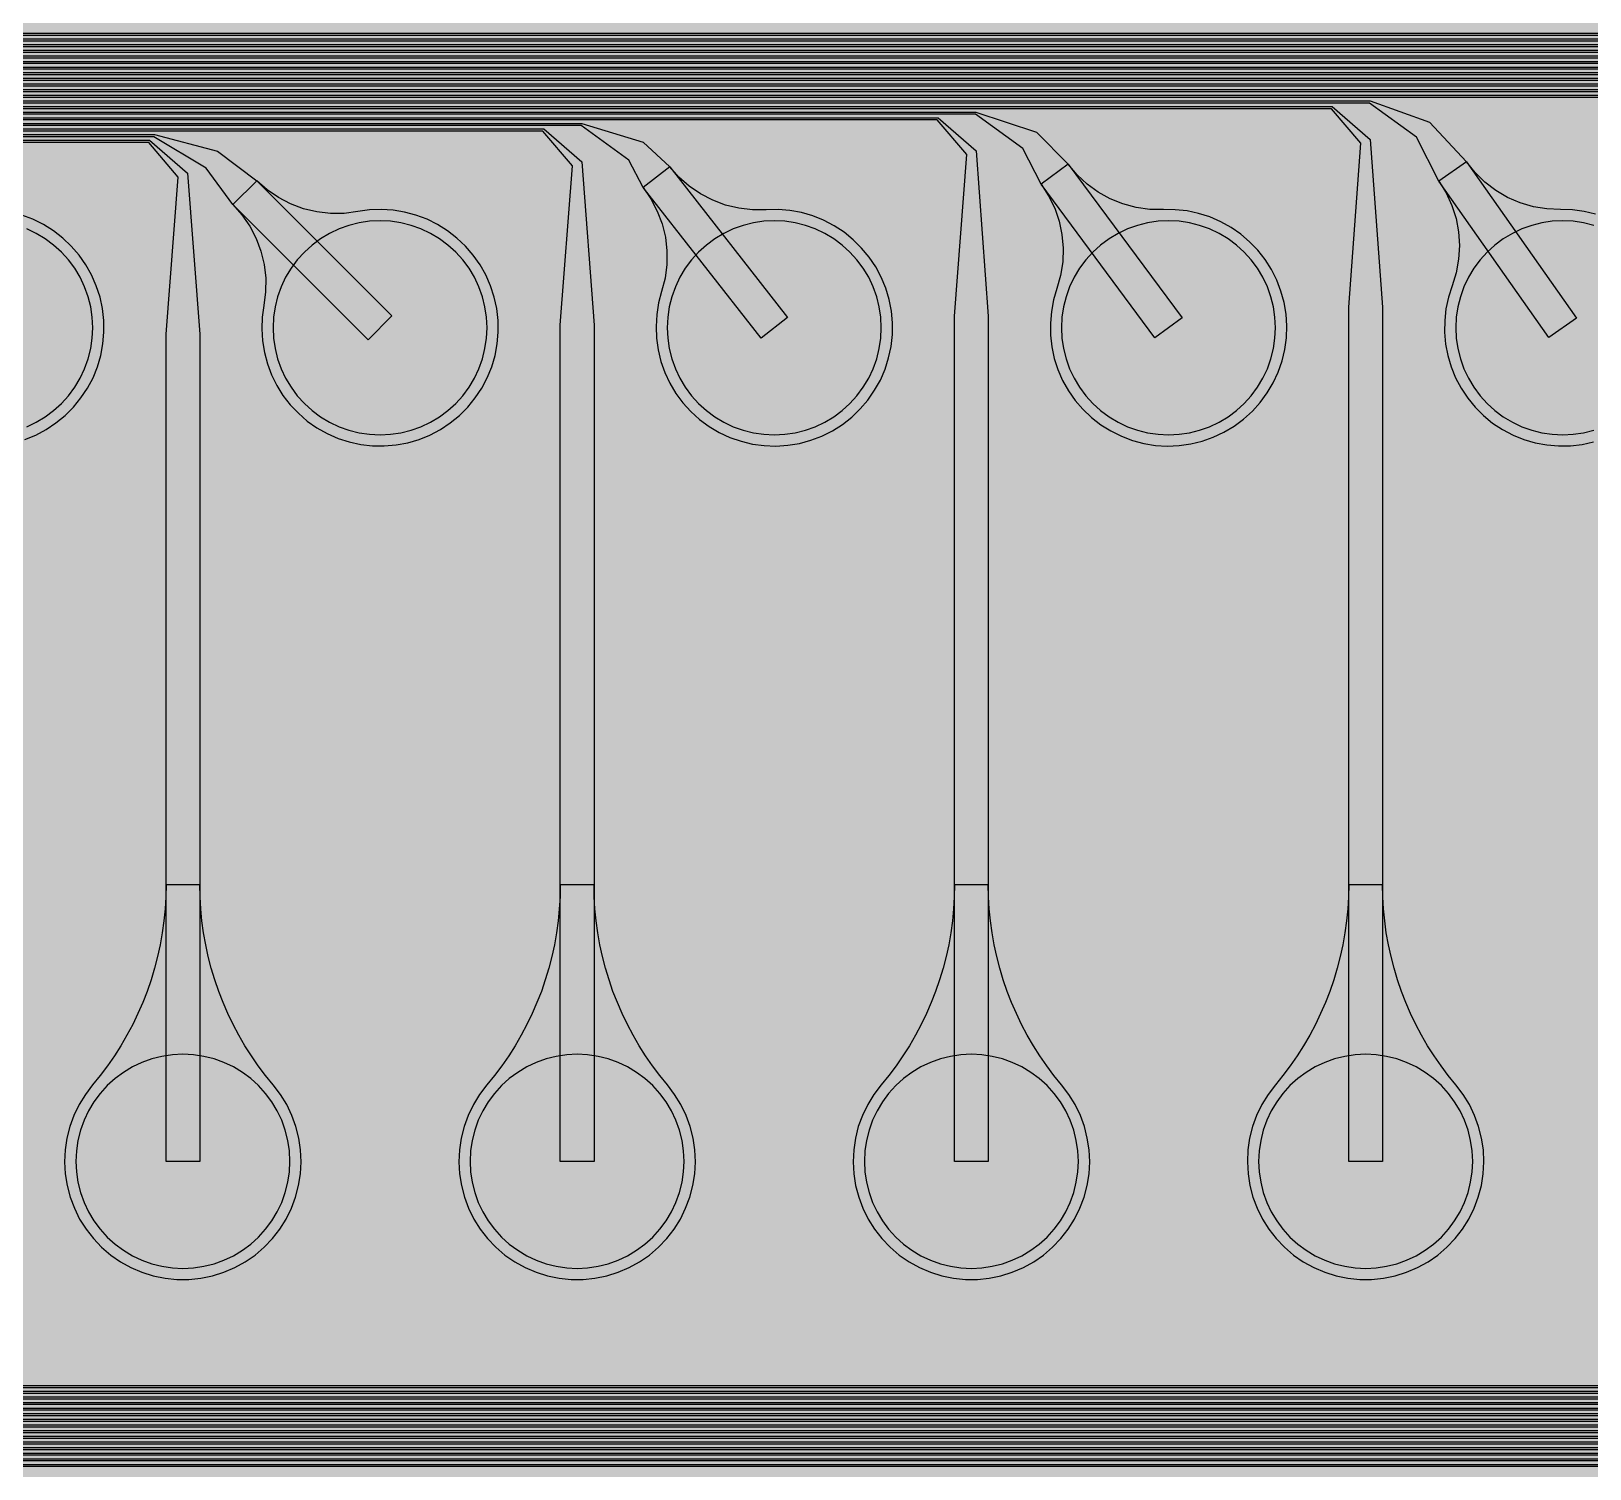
# Model space of a CAD drawing. Header units: metres. Extents: x -7220 to 10980, y -29667 to 1833.
# Drawn here: x -3267 to -1883, y -19165 to -17889 of the extents above; entities that cross this region are included whole.
import ezdxf

# ---------------------------------------------------------------- set-up
doc = ezdxf.new("R2010")
doc.units = ezdxf.units.M
for name, color, linetype in [('Metal1', 4, 'CONTINUOUS'), ('Polyimide', 7, 'CONTINUOUS'), ('Polyimide_Negative', 5, 'CONTINUOUS')]:
    doc.layers.add(name, color=color, linetype=linetype)

msp = doc.modelspace()

# ---------------------------------------------------------------- hatches: boundary and pattern name
at = {"layer": 'Polyimide'}
msp.add_hatch(color=7, dxfattribs=at).paths.add_polyline_path([(4099.4, -13861.6), (4142.6, -14152.8), (4214.2, -14438.4), (4313.4, -14715.5), (4439.2, -14981.7), (4590.6, -15234.2), (4766, -15470.7), (4963.7, -15688.8), (5181.8, -15886.5), (5418.3, -16061.9), (5670.8, -16213.3), (5936.9, -16339.1), (6214.1, -16438.3), (6499.7, -16509.9), (6790.9, -16553.1), (7085, -16567.5), (9980.4, -16567.5), (10058.8, -16571.4), (10136.4, -16582.9), (10212.6, -16601.9), (10286.5, -16628.4), (10357.5, -16662), (10424.8, -16702.3), (10487.9, -16749.1), (10546.1, -16801.8), (10598.8, -16860), (10645.6, -16923), (10685.9, -16990.4), (10719.5, -17061.4), (10745.9, -17135.3), (10765, -17211.4), (10776.5, -17289.1), (10780.4, -17367.5), (10780.4, -21957.3), (10741.6, -22012.9), (10706, -22070.6), (10673.6, -22130.1), (10644.5, -22191.4), (10618.9, -22254.2), (10596.8, -22318.2), (10578.3, -22383.5), (10563.4, -22449.6), (10552.2, -22516.5), (10544.7, -22583.8), (10541, -22651.5), (10541, -22719.3), (10544.7, -22787), (10552.2, -22854.4), (10563.4, -22921.2), (10578.3, -22987.4), (10596.8, -23052.6), (10618.9, -23116.7), (10644.5, -23179.5), (10673.6, -23240.7), (10706, -23300.3), (10741.6, -23357.9), (10780.4, -23413.5), (10780.4, -28667.5), (10776.5, -28745.9), (10765, -28823.6), (10745.9, -28899.7), (10719.5, -28973.6), (10685.9, -29044.6), (10645.6, -29112), (10598.8, -29175), (10546.1, -29233.2), (10487.9, -29285.9), (10424.8, -29332.7), (10357.5, -29373), (10286.5, -29406.6), (10212.6, -29433.1), (10136.4, -29452.1), (10058.8, -29463.6), (9980.4, -29467.5), (-6219.6, -29467.5), (-6298, -29463.6), (-6375.7, -29452.1), (-6451.9, -29433.1), (-6525.8, -29406.6), (-6596.7, -29373), (-6664.1, -29332.7), (-6727.1, -29285.9), (-6785.3, -29233.2), (-6838, -29175), (-6884.8, -29112), (-6925.2, -29044.6), (-6958.7, -28973.6), (-6985.2, -28899.7), (-7004.3, -28823.6), (-7015.8, -28745.9), (-7019.6, -28667.5), (-7019.6, -23426.3), (-6979.4, -23370.1), (-6942.3, -23311.6), (-6908.7, -23251.2), (-6878.5, -23189), (-6851.8, -23125.1), (-6828.8, -23059.9), (-6809.5, -22993.4), (-6794, -22926), (-6782.4, -22857.8), (-6774.6, -22789.1), (-6770.7, -22720), (-6770.7, -22650.8), (-6774.6, -22581.8), (-6782.4, -22513), (-6794, -22444.8), (-6809.5, -22377.4), (-6828.8, -22311), (-6851.8, -22245.7), (-6878.5, -22181.9), (-6908.7, -22119.7), (-6942.3, -22059.2), (-6979.4, -22000.8), (-7019.6, -21944.5), (-7019.6, -17367.5), (-7015.8, -17289.1), (-7004.3, -17211.4), (-6985.2, -17135.3), (-6958.7, -17061.4), (-6925.2, -16990.4), (-6884.8, -16923), (-6838, -16860), (-6785.3, -16801.8), (-6727.1, -16749.1), (-6664.1, -16702.3), (-6596.7, -16662), (-6525.8, -16628.4), (-6451.9, -16601.9), (-6375.7, -16582.9), (-6298, -16571.4), (-6219.6, -16567.5), (-3314, -16567.5), (-3019.9, -16553.1), (-2728.7, -16509.9), (-2443.1, -16438.3), (-2165.9, -16339.1), (-1899.8, -16213.3), (-1647.3, -16061.9), (-1410.8, -15886.5), (-1192.7, -15688.8), (-995, -15470.7), (-819.6, -15234.2), (-668.2, -14981.7), (-542.4, -14715.5), (-443.2, -14438.4), (-371.6, -14152.8), (-328.4, -13861.6), (-314, -13567.5), (-314, -13373.5), (-317.5, -13328.1), (-327.7, -13283.8), (-344.6, -13241.5), (-367.6, -13202.3), (-396.4, -13167), (-430.1, -13136.5), (-468, -13111.4), (-509.3, -13092.3), (-509.3, -13092.3), (-578.2, -13061.3), (-642.2, -13021.2), (-700.3, -12973), (-751.3, -12917.3), (-794.4, -12855.3), (-828.7, -12788.1), (-853.7, -12716.8), (-868.9, -12642.8), (-874, -12567.5), (-868.9, -12492.2), (-853.7, -12418.2), (-828.7, -12346.9), (-794.4, -12279.7), (-751.3, -12217.7), (-700.3, -12162), (-642.2, -12113.8), (-578.2, -12073.7), (-509.3, -12042.7), (-509.3, -12042.7), (-468, -12023.6), (-430.1, -11998.5), (-396.4, -11968), (-367.6, -11932.7), (-344.6, -11893.5), (-327.7, -11851.2), (-317.5, -11806.9), (-314, -11761.5), (-314, -11074.3), (-317.5, -11028.9), (-327.7, -10984.6), (-344.6, -10942.4), (-367.6, -10903.1), (-396.4, -10867.8), (-430.1, -10837.3), (-468, -10812.2), (-509.3, -10793.2), (-509.3, -10793.2), (-578.2, -10762.1), (-642.2, -10722.1), (-700.3, -10673.8), (-751.3, -10618.1), (-794.4, -10556.1), (-828.7, -10488.9), (-853.7, -10417.6), (-868.9, -10343.7), (-874, -10268.3), (-868.9, -10193), (-853.7, -10119), (-828.7, -10047.8), (-794.4, -9980.5), (-751.3, -9918.5), (-700.3, -9862.9), (-642.2, -9814.6), (-578.2, -9774.6), (-509.3, -9743.5), (-509.3, -9743.5), (-468, -9724.5), (-430.1, -9699.4), (-396.4, -9668.8), (-367.6, -9633.5), (-344.6, -9594.3), (-327.7, -9552), (-317.5, -9507.7), (-314, -9462.4), (-314, -8775.1), (-317.5, -8729.8), (-327.7, -8685.5), (-344.6, -8643.2), (-367.6, -8604), (-396.4, -8568.7), (-430.1, -8538.1), (-468, -8513), (-509.3, -8494), (-509.3, -8494), (-578.2, -8462.9), (-642.2, -8422.9), (-700.3, -8374.6), (-751.3, -8319), (-794.4, -8257), (-828.7, -8189.7), (-853.7, -8118.5), (-868.9, -8044.5), (-874, -7969.2), (-868.9, -7893.8), (-853.7, -7819.9), (-828.7, -7748.6), (-794.4, -7681.4), (-751.3, -7619.4), (-700.3, -7563.7), (-642.2, -7515.4), (-578.2, -7475.4), (-509.3, -7444.3), (-509.3, -7444.3), (-468, -7425.3), (-430.1, -7400.2), (-396.4, -7369.7), (-367.6, -7334.4), (-344.6, -7295.1), (-327.7, -7252.9), (-317.5, -7208.6), (-314, -7163.2), (-314, -6476), (-317.5, -6430.6), (-327.7, -6386.3), (-344.6, -6344), (-367.6, -6304.8), (-396.4, -6269.5), (-430.1, -6239), (-468, -6213.9), (-509.3, -6194.8), (-509.3, -6194.8), (-578.2, -6163.8), (-642.2, -6123.7), (-700.3, -6075.5), (-751.3, -6019.8), (-794.4, -5957.8), (-828.7, -5890.6), (-853.7, -5819.3), (-868.9, -5745.3), (-874, -5670), (-868.9, -5594.7), (-853.7, -5520.7), (-828.7, -5449.4), (-794.4, -5382.2), (-751.3, -5320.2), (-700.3, -5264.5), (-642.2, -5216.3), (-578.2, -5176.2), (-509.3, -5145.2), (-509.3, -5145.2), (-468, -5126.1), (-430.1, -5101), (-396.4, -5070.5), (-367.6, -5035.2), (-344.6, -4996), (-327.7, -4953.7), (-317.5, -4909.4), (-314, -4864), (-314, 380), (-314, 1532.5), (-269, 1532.5), (-268.8, 1525.6), (-268.1, 1518.8), (-267, 1512), (-265.4, 1505.3), (-263.4, 1498.7), (-261, 1492.3), (-258.2, 1486.1), (-254.9, 1480), (-251.3, 1474.2), (-247.3, 1468.6), (-242.9, 1463.3), (-238.2, 1458.3), (-233.2, 1453.6), (-227.9, 1449.2), (-222.3, 1445.2), (-216.5, 1441.6), (-210.4, 1438.3), (-204.2, 1435.5), (-197.8, 1433.1), (-191.2, 1431.1), (-184.5, 1429.5), (-177.7, 1428.4), (-170.9, 1427.7), (-164, 1427.5), (-157.1, 1427.7), (-150.3, 1428.4), (-143.5, 1429.5), (-136.8, 1431.1), (-130.2, 1433.1), (-123.8, 1435.5), (-117.6, 1438.3), (-111.5, 1441.6), (-105.7, 1445.2), (-100.1, 1449.2), (-94.8, 1453.6), (-89.8, 1458.3), (-85.1, 1463.3), (-80.7, 1468.6), (-76.7, 1474.2), (-73.1, 1480), (-69.8, 1486.1), (-67, 1492.3), (-64.6, 1498.7), (-62.6, 1505.3), (-61, 1512), (-59.9, 1518.8), (-59.2, 1525.6), (-59, 1532.5), (1786, 1532.5), (3835, 1532.5), (3835.2, 1539), (3835.9, 1545.6), (3836.9, 1552), (3838.4, 1558.4), (3840.3, 1564.6), (3842.6, 1570.8), (3845.3, 1576.7), (3848.4, 1582.5), (3851.9, 1588.1), (3855.7, 1593.4), (3859.8, 1598.4), (3864.3, 1603.2), (3869.1, 1607.7), (3874.1, 1611.8), (3879.4, 1615.6), (3885, 1619.1), (3890.8, 1622.2), (3896.7, 1624.9), (3902.9, 1627.2), (3909.1, 1629.1), (3915.5, 1630.6), (3921.9, 1631.6), (3928.5, 1632.3), (3935, 1632.5), (3941.5, 1632.3), (3948.1, 1631.6), (3954.5, 1630.6), (3960.9, 1629.1), (3967.1, 1627.2), (3973.3, 1624.9), (3979.2, 1622.2), (3985, 1619.1), (3990.6, 1615.6), (3995.9, 1611.8), (4000.9, 1607.7), (4005.7, 1603.2), (4010.2, 1598.4), (4014.3, 1593.4), (4018.1, 1588.1), (4021.6, 1582.5), (4024.7, 1576.7), (4027.4, 1570.8), (4029.7, 1564.6), (4031.6, 1558.4), (4033.1, 1552), (4034.1, 1545.6), (4034.8, 1539), (4035, 1532.5), (4085, 1532.5), (4085, 380), (4085, 330), (4085, -4864), (4088.5, -4909.4), (4098.7, -4953.7), (4115.6, -4996), (4138.6, -5035.2), (4167.4, -5070.5), (4201.1, -5101), (4239, -5126.1), (4280.3, -5145.2), (4280.3, -5145.2), (4349.2, -5176.2), (4413.2, -5216.3), (4471.3, -5264.5), (4522.3, -5320.2), (4565.4, -5382.2), (4599.7, -5449.4), (4624.7, -5520.7), (4639.9, -5594.7), (4645, -5670), (4639.9, -5745.3), (4624.7, -5819.3), (4599.7, -5890.6), (4565.4, -5957.8), (4522.3, -6019.8), (4471.3, -6075.5), (4413.2, -6123.7), (4349.2, -6163.8), (4280.3, -6194.8), (4239, -6213.9), (4201.1, -6239), (4167.4, -6269.5), (4138.6, -6304.8), (4115.6, -6344), (4098.7, -6386.3), (4088.5, -6430.6), (4085, -6476), (4085, -13567.5), (4099.4, -13861.6)])

# ---------------------------------------------------------------- linework, layer by layer
at = {"layer": 'Metal1'}
for points in [[(-5888.1, -19217.9), (-5888.1, -17921.6), (-5857.5, -17891), (163.3, -17891), (199.6, -17919.2), (207.9, -17982.8), (207.9, -18152.5), (177.9, -18152.5), (177.9, -17982.8), (186.1, -17924.8), (162.5, -17893), (-5856.7, -17893), (-5886.1, -17922.4), (-5886.1, -19217.1)], [(-5883.1, -19212.9), (-5883.1, -17926.6), (-5852.5, -17896), (-11.7, -17896), (21.8, -17925.4), (32.9, -18086.2), (32.9, -18892.5), (2.9, -18892.5), (2.9, -18086.2), (13.9, -17928.6), (-12.5, -17898), (-5851.7, -17898), (-5881.1, -17927.4), (-5881.1, -19212.1)], [(-5878.1, -19207.9), (-5878.1, -17931.6), (-5847.5, -17901), (-328.1, -17901), (-279, -17923.6), (-227.4, -17997.3), (-144.1, -18145.1), (-170.2, -18159.9), (-253.5, -18012), (-288.2, -17932.6), (-328.6, -17903), (-5846.7, -17903), (-5876.1, -17932.4), (-5876.1, -19207.1)], [(-5873.1, -19202.9), (-5873.1, -17936.6), (-5842.5, -17906), (-361.7, -17906), (-328.1, -17935.4), (-317.1, -18094.2), (-317.1, -18892.5), (-347.1, -18892.5), (-347.1, -18094.2), (-336.1, -17938.6), (-362.5, -17908), (-5841.7, -17908), (-5871.1, -17937.4), (-5871.1, -19202.1)], [(-5868.1, -19197.9), (-5868.1, -17941.6), (-5837.5, -17911), (-678.1, -17911), (-628.4, -17933), (-580.1, -17998.6), (-494.2, -18144.9), (-520.1, -18160.1), (-606, -18013.8), (-637.9, -17942.7), (-678.6, -17913), (-5836.7, -17913), (-5866.1, -17942.4), (-5866.1, -19197.1)], [(-5863.1, -19192.9), (-5863.1, -17946.6), (-5832.5, -17916), (-711.7, -17916), (-678.1, -17945.3), (-667.1, -18102.2), (-667.1, -18892.5), (-697.1, -18892.5), (-697.1, -18102.2), (-686.1, -17948.7), (-712.5, -17918), (-5831.7, -17918), (-5861.1, -17947.4), (-5861.1, -19192.1)], [(-5858.1, -19187.9), (-5858.1, -17951.6), (-5827.5, -17921), (-1028.1, -17921), (-977.7, -17942.4), (-933, -18000), (-844.3, -18144.7), (-869.9, -18160.3), (-958.6, -18015.6), (-987.7, -17952.8), (-1028.6, -17923), (-5826.7, -17923), (-5856.1, -17952.4), (-5856.1, -19187.1)], [(-5853.1, -19182.9), (-5853.1, -17956.6), (-5822.5, -17926), (-1061.7, -17926), (-1028.1, -17955.3), (-1017.1, -18110.2), (-1017.1, -18892.5), (-1047.1, -18892.5), (-1047.1, -18110.2), (-1036.2, -17958.7), (-1062.5, -17928), (-5821.7, -17928), (-5851.1, -17957.4), (-5851.1, -19182.1)], [(-5848.1, -19177.9), (-5848.1, -17961.6), (-5817.5, -17931), (-1378.1, -17931), (-1326.9, -17951.7), (-1286, -18001.5), (-1194.5, -18144.4), (-1219.8, -18160.6), (-1311.3, -18017.7), (-1337.4, -17962.9), (-1378.6, -17933), (-5816.7, -17933), (-5846.1, -17962.4), (-5846.1, -19177.1)], [(-5843.1, -19172.9), (-5843.1, -17966.6), (-5812.5, -17936), (-1411.7, -17936), (-1378.1, -17965.3), (-1367.1, -18118.2), (-1367.1, -18892.5), (-1397.1, -18892.5), (-1397.1, -18118.2), (-1386.2, -17968.7), (-1412.5, -17938), (-5811.7, -17938), (-5841.1, -17967.4), (-5841.1, -19172.1)], [(-5838.1, -19167.9), (-5838.1, -17971.6), (-5807.5, -17941), (-1728.1, -17941), (-1676.1, -17960.8), (-1639.2, -18003.2), (-1544.7, -18144.1), (-1569.6, -18160.9), (-1664.1, -18019.9), (-1687.1, -17973), (-1728.6, -17943), (-5806.7, -17943), (-5836.1, -17972.4), (-5836.1, -19167.1)], [(-5802.5, -19193.5), (-5833.1, -19162.9), (-5833.1, -17976.6), (-5802.5, -17946), (-1761.7, -17946), (-1728, -17975.3), (-1717.1, -18126.2), (-1717.1, -18892.5), (-1747.1, -18892.5), (-1747.1, -18126.2), (-1736.2, -17978.7), (-1762.5, -17948), (-5801.7, -17948), (-5831.1, -17977.4), (-5831.1, -19162.1), (-5801.7, -19191.5)], [(-5797.5, -19188.5), (-5828.1, -19157.9), (-5828.1, -17981.6), (-5797.5, -17951), (-2078.1, -17951), (-2025.3, -17969.9), (-1992.6, -18005.1), (-1894.9, -18143.9), (-1919.4, -18161.1), (-2017.1, -18022.4), (-2036.9, -17983.2), (-2078.6, -17953), (-5796.7, -17953), (-5826.1, -17982.4), (-5826.1, -19157.1), (-5796.7, -19186.5)], [(-5792.5, -19183.5), (-5823.1, -19152.9), (-5823.1, -17986.6), (-5792.5, -17956), (-2111.7, -17956), (-2078, -17985.3), (-2067.1, -18134.2), (-2067.1, -18892.5), (-2097.1, -18892.5), (-2097.1, -18134.2), (-2086.3, -17988.7), (-2112.5, -17958), (-5791.7, -17958), (-5821.1, -17987.4), (-5821.1, -19152.1), (-5791.7, -19181.5)], [(-5787.5, -19178.5), (-5818.1, -19147.9), (-5818.1, -17991.6), (-5787.5, -17961), (-2428.1, -17961), (-2374.4, -17978.8), (-2346.1, -18007.2), (-2245.1, -18143.6), (-2269.2, -18161.4), (-2370.2, -18025.1), (-2386.6, -17993.4), (-2428.6, -17963), (-5786.7, -17963), (-5816.1, -17992.4), (-5816.1, -19147.1), (-5786.7, -19176.5)], [(-5782.5, -19173.5), (-5813.1, -19142.9), (-5813.1, -17996.6), (-5782.5, -17966), (-2461.7, -17966), (-2428, -17995.3), (-2417.1, -18142.2), (-2417.1, -18892.5), (-2447.1, -18892.5), (-2447.1, -18142.2), (-2436.3, -17998.7), (-2462.5, -17968), (-5781.7, -17968), (-5811.1, -17997.4), (-5811.1, -19142.1), (-5781.7, -19171.5)], [(-5777.5, -19168.5), (-5808.1, -19137.9), (-5808.1, -18001.6), (-5777.5, -17971), (-2778.1, -17971), (-2723.4, -17987.6), (-2699.9, -18009.6), (-2595.3, -18143.3), (-2618.9, -18161.7), (-2723.5, -18028.1), (-2736.3, -18003.6), (-2778.6, -17973), (-5776.7, -17973), (-5806.1, -18002.4), (-5806.1, -19137.1), (-5776.7, -19166.5)], [(643.3, -19163.5), (-5772.5, -19163.5), (-5803.1, -19132.9), (-5803.1, -18006.6), (-5772.5, -17976), (-2811.7, -17976), (-2777.9, -18005.3), (-2767.1, -18150.2), (-2767.1, -18892.5), (-2797.1, -18892.5), (-2797.1, -18150.2), (-2786.3, -18008.7), (-2812.5, -17978), (-5771.7, -17978), (-5801.1, -18007.4), (-5801.1, -19132.1), (-5771.7, -19161.5), (642.5, -19161.5)], [(638.3, -19158.5), (-5767.5, -19158.5), (-5798.1, -19127.9), (-5798.1, -18011.6), (-5767.5, -17981), (-3157.4, -17981), (-3101.3, -17995.6), (-3066.5, -18021.9), (-2946.5, -18141.9), (-2967.7, -18163.1), (-3087.7, -18043.1), (-3111.5, -18010.9), (-3157.8, -17983), (-5766.7, -17983), (-5796.1, -18012.4), (-5796.1, -19127.1), (-5766.7, -19156.5), (637.5, -19156.5)], [(633.3, -19153.5), (-5762.5, -19153.5), (-5793.1, -19122.9), (-5793.1, -18016.6), (-5762.5, -17986), (-3161.7, -17986), (-3127.9, -18015.2), (-3117.1, -18158.2), (-3117.1, -18892.5), (-3147.1, -18892.5), (-3147.1, -18158.2), (-3136.4, -18018.8), (-3162.5, -17988), (-5761.7, -17988), (-5791.1, -18017.4), (-5791.1, -19122.1), (-5761.7, -19151.5), (632.5, -19151.5)], [(628.3, -19148.5), (-5757.5, -19148.5), (-5788.1, -19117.9), (-5788.1, -18021.6), (-5757.5, -17991), (-3497.4, -17991), (-3440.5, -18004.4), (-3416.5, -18021.9), (-3296.5, -18141.9), (-3317.7, -18163.1), (-3437.7, -18043.1), (-3452.3, -18022), (-3497.8, -17993), (-5756.7, -17993), (-5786.1, -18022.4), (-5786.1, -19117.1), (-5756.7, -19146.5), (627.5, -19146.5)], [(623.3, -19143.5), (-5752.5, -19143.5), (-5783.1, -19112.9), (-5783.1, -18026.6), (-5752.5, -17996), (-3511.7, -17996), (-3477.9, -18025.2), (-3467.1, -18166.2), (-3467.1, -18892.5), (-3497.1, -18892.5), (-3497.1, -18166.2), (-3486.4, -18028.8), (-3512.5, -17998), (-5751.7, -17998), (-5781.1, -18027.4), (-5781.1, -19112.1), (-5751.7, -19141.5), (622.5, -19141.5)], [(618.3, -19138.5), (-5747.5, -19138.5), (-5778.1, -19107.9), (-5778.1, -18031.6), (-5747.5, -18001), (-3837.4, -18001), (-3779.4, -18012.8), (-3766.5, -18021.9), (-3646.5, -18141.9), (-3667.7, -18163.1), (-3787.7, -18043.1), (-3793.4, -18033.7), (-3837.8, -18003), (-5746.7, -18003), (-5776.1, -18032.4), (-5776.1, -19107.1), (-5746.7, -19136.5), (617.5, -19136.5)], [(613.3, -19133.5), (-5742.5, -19133.5), (-5773.1, -19102.9), (-5773.1, -18036.6), (-5742.5, -18006), (-3861.7, -18006), (-3827.8, -18035.2), (-3817.1, -18174.2), (-3817.1, -18892.5), (-3847.1, -18892.5), (-3847.1, -18174.2), (-3836.4, -18038.8), (-3862.5, -18008), (-5741.7, -18008), (-5771.1, -18037.4), (-5771.1, -19102.1), (-5741.7, -19131.5), (612.5, -19131.5)], [(608.3, -19128.5), (-5737.5, -19128.5), (-5768.1, -19097.9), (-5768.1, -18041.6), (-5737.5, -18011), (-4177.4, -18011), (-4117.9, -18020.5), (-3996.5, -18141.9), (-4017.7, -18163.1), (-4134.9, -18045.9), (-4177.8, -18013), (-5736.7, -18013), (-5766.1, -18042.4), (-5766.1, -19097.1), (-5736.7, -19126.5), (607.5, -19126.5)], [(-1878, -18051.6), (-1888.2, -18049.2), (-1898.5, -18047.9), (-1909, -18047.5), (-1921.2, -18047), (-1933.2, -18045), (-1944.9, -18041.6), (-1956.1, -18036.7), (-1966.6, -18030.5), (-1976.3, -18023.1), (-1985, -18014.6), (-1992.6, -18005.1), (-2017.1, -18022.4), (-2017.1, -18022.4), (-2010.7, -18032.8), (-2005.6, -18043.8), (-2001.9, -18055.4), (-1999.7, -18067.4), (-1998.9, -18079.6), (-1999.6, -18091.7), (-2001.7, -18103.7), (-2005.3, -18115.4), (-2008.5, -18125.3), (-2010.8, -18135.6), (-2011.9, -18146), (-2012.1, -18156.5), (-2011.1, -18166.9), (-2009.2, -18177.2), (-2006.2, -18187.2), (-2002.3, -18197), (-1997.3, -18206.2), (-1991.5, -18214.9), (-1984.9, -18223), (-1977.5, -18230.4), (-1969.4, -18237.1), (-1960.6, -18242.8), (-1951.3, -18247.7), (-1941.6, -18251.7), (-1931.6, -18254.6), (-1921.3, -18256.5), (-1910.8, -18257.4), (-1900.4, -18257.3), (-1889.9, -18256.1), (-1879.7, -18253.9)], [(603.3, -19123.5), (-5732.5, -19123.5), (-5763.1, -19092.9), (-5763.1, -18046.6), (-5732.5, -18016), (-4211.7, -18016), (-4177.8, -18045.2), (-4167.1, -18182.2), (-4167.1, -18892.5), (-4197.1, -18892.5), (-4197.1, -18182.2), (-4186.5, -18048.8), (-4212.5, -18018), (-5731.7, -18018), (-5761.1, -18047.4), (-5761.1, -19092.1), (-5731.7, -19121.5), (602.5, -19121.5)], [(598.3, -19118.5), (-5727.5, -19118.5), (-5758.1, -19087.9), (-5758.1, -18051.6), (-5727.5, -18021), (-4517.4, -18021), (-4457.9, -18030.5), (-4346.5, -18141.9), (-4367.7, -18163.1), (-4474.9, -18055.9), (-4517.8, -18023), (-5726.7, -18023), (-5756.1, -18052.4), (-5756.1, -19087.1), (-5726.7, -19116.5), (597.5, -19116.5)], [(593.3, -19113.5), (-5722.5, -19113.5), (-5753.1, -19082.9), (-5753.1, -18056.6), (-5722.5, -18026), (-4561.7, -18026), (-4527.7, -18055.2), (-4517.1, -18190.2), (-4517.1, -18892.5), (-4547.1, -18892.5), (-4547.1, -18190.2), (-4536.5, -18058.8), (-4562.5, -18028), (-5721.7, -18028), (-5751.1, -18057.4), (-5751.1, -19082.1), (-5721.7, -19111.5), (592.5, -19111.5)], [(588.3, -19108.5), (-5717.5, -19108.5), (-5748.1, -19077.9), (-5748.1, -18061.6), (-5717.5, -18031), (-4857.4, -18031), (-4797.9, -18040.5), (-4696.5, -18141.9), (-4717.7, -18163.1), (-4814.9, -18065.9), (-4857.8, -18033), (-5716.7, -18033), (-5746.1, -18062.4), (-5746.1, -19077.1), (-5716.7, -19106.5), (587.5, -19106.5)], [(583.3, -19103.5), (-5712.5, -19103.5), (-5743.1, -19072.9), (-5743.1, -18066.6), (-5712.5, -18036), (-4911.7, -18036), (-4877.7, -18065.2), (-4867.1, -18198.2), (-4867.1, -18892.5), (-4897.1, -18892.5), (-4897.1, -18198.2), (-4886.5, -18068.8), (-4912.5, -18038), (-5711.7, -18038), (-5741.1, -18067.4), (-5741.1, -19072.1), (-5711.7, -19101.5), (582.5, -19101.5)], [(578.3, -19098.5), (-5707.5, -19098.5), (-5738.1, -19067.9), (-5738.1, -18071.6), (-5707.5, -18041), (-5197.4, -18041), (-5137.9, -18050.5), (-5046.5, -18141.9), (-5067.7, -18163.1), (-5154.9, -18075.9), (-5197.8, -18043), (-5706.7, -18043), (-5736.1, -18072.4), (-5736.1, -19067.1), (-5706.7, -19096.5), (577.5, -19096.5)], [(573.3, -19093.5), (-5702.5, -19093.5), (-5733.1, -19062.9), (-5733.1, -18076.6), (-5702.5, -18046), (-5261.7, -18046), (-5227.7, -18075.2), (-5217.1, -18206.2), (-5217.1, -18892.5), (-5247.1, -18892.5), (-5247.1, -18206.2), (-5236.6, -18078.8), (-5262.5, -18048), (-5701.7, -18048), (-5731.1, -18077.4), (-5731.1, -19062.1), (-5701.7, -19091.5), (572.5, -19091.5)], [(-3272.5, -18251.6), (-3262.8, -18247.7), (-3253.5, -18242.8), (-3244.8, -18237), (-3236.7, -18230.4), (-3229.3, -18222.9), (-3222.6, -18214.8), (-3216.8, -18206.1), (-3211.9, -18196.8), (-3208, -18187.1), (-3205, -18177.1), (-3203.1, -18166.8), (-3202.2, -18156.3), (-3202.3, -18145.9), (-3203.5, -18135.4), (-3205.7, -18125.2), (-3209, -18115.2), (-3213.2, -18105.6), (-3218.3, -18096.5), (-3224.3, -18087.9), (-3231.2, -18080), (-3238.8, -18072.8), (-3247.1, -18066.4), (-3256, -18060.8), (-3265.3, -18056.2), (-3275.2, -18052.5)]]:
    msp.add_lwpolyline(points, dxfattribs=at)
for points in [[(-2723.5, -18028.1), (-2716.6, -18038.1), (-2711, -18048.9), (-2706.7, -18060.3), (-2703.8, -18072.2), (-2702.4, -18084.3), (-2702.5, -18096.4), (-2704.1, -18108.5), (-2707.1, -18120.3), (-2709.8, -18130.5), (-2711.5, -18140.8), (-2712.1, -18151.3), (-2711.7, -18161.7), (-2710.3, -18172.1), (-2707.8, -18182.3), (-2704.3, -18192.2), (-2699.9, -18201.7), (-2694.5, -18210.7), (-2688.3, -18219.1), (-2681.3, -18226.9), (-2673.5, -18233.9), (-2665, -18240.1), (-2656, -18245.4), (-2646.5, -18249.8), (-2636.6, -18253.3), (-2626.4, -18255.7), (-2616, -18257.1), (-2605.6, -18257.5), (-2595.1, -18256.8), (-2584.8, -18255.1), (-2574.7, -18252.4), (-2564.9, -18248.6), (-2555.5, -18243.9), (-2546.6, -18238.3), (-2538.4, -18231.9), (-2530.8, -18224.6), (-2524, -18216.7), (-2518, -18208), (-2512.9, -18198.9), (-2508.8, -18189.3), (-2505.6, -18179.3), (-2503.4, -18169), (-2502.3, -18158.6), (-2502.2, -18148.1), (-2503.2, -18137.7), (-2505.2, -18127.4), (-2508.2, -18117.4), (-2512.2, -18107.7), (-2517.1, -18098.4), (-2522.9, -18089.7), (-2529.6, -18081.7), (-2537.1, -18074.3), (-2545.2, -18067.7), (-2554, -18061.9), (-2563.3, -18057.1), (-2573, -18053.2), (-2583.1, -18050.3), (-2593.4, -18048.4), (-2603.8, -18047.6), (-2614.3, -18047.7), (-2626.5, -18047.8), (-2638.6, -18046.4), (-2650.4, -18043.6), (-2661.8, -18039.3), (-2672.6, -18033.7), (-2682.7, -18026.8), (-2691.8, -18018.7), (-2699.9, -18009.6), (-2723.5, -18028.1)], [(-2370.2, -18025.1), (-2363.6, -18035.3), (-2358.2, -18046.3), (-2354.3, -18057.8), (-2351.7, -18069.7), (-2350.6, -18081.8), (-2351, -18094), (-2352.9, -18106), (-2356.2, -18117.7), (-2359.2, -18127.8), (-2361.1, -18138.1), (-2362, -18148.5), (-2361.9, -18159), (-2360.8, -18169.4), (-2358.5, -18179.7), (-2355.3, -18189.6), (-2351.1, -18199.2), (-2346, -18208.4), (-2340, -18217), (-2333.2, -18224.9), (-2325.6, -18232.1), (-2317.3, -18238.6), (-2308.4, -18244.1), (-2299, -18248.8), (-2289.2, -18252.5), (-2279.1, -18255.2), (-2268.7, -18256.9), (-2258.3, -18257.5), (-2247.8, -18257.1), (-2237.4, -18255.6), (-2227.3, -18253.2), (-2217.4, -18249.7), (-2207.9, -18245.2), (-2198.9, -18239.9), (-2190.5, -18233.6), (-2182.7, -18226.6), (-2175.7, -18218.8), (-2169.5, -18210.3), (-2164.2, -18201.3), (-2159.8, -18191.8), (-2156.3, -18181.9), (-2153.9, -18171.7), (-2152.5, -18161.3), (-2152.1, -18150.9), (-2152.8, -18140.4), (-2154.5, -18130.1), (-2157.3, -18120), (-2161, -18110.2), (-2165.7, -18100.8), (-2171.3, -18091.9), (-2177.8, -18083.7), (-2185.1, -18076.1), (-2193, -18069.3), (-2201.6, -18063.4), (-2210.8, -18058.3), (-2220.4, -18054.1), (-2230.4, -18051), (-2240.7, -18048.8), (-2251.1, -18047.7), (-2261.6, -18047.6), (-2273.7, -18047.4), (-2285.8, -18045.7), (-2297.6, -18042.5), (-2308.9, -18037.9), (-2319.5, -18032), (-2329.4, -18024.9), (-2338.3, -18016.6), (-2346.1, -18007.2), (-2370.2, -18025.1)], [(-3087.7, -18043.1), (-3079.7, -18052.2), (-3072.8, -18062.3), (-3067.1, -18073.1), (-3062.8, -18084.5), (-3060, -18096.3), (-3058.6, -18108.4), (-3058.7, -18120.6), (-3060.2, -18132.7), (-3061.7, -18143.1), (-3062.1, -18153.5), (-3061.5, -18164), (-3059.8, -18174.3), (-3057.1, -18184.5), (-3053.5, -18194.3), (-3048.8, -18203.7), (-3043.3, -18212.6), (-3036.8, -18220.8), (-3029.6, -18228.4), (-3021.7, -18235.3), (-3013.1, -18241.3), (-3004, -18246.5), (-2994.4, -18250.7), (-2984.4, -18253.9), (-2974.2, -18256.1), (-2963.8, -18257.3), (-2953.3, -18257.4), (-2942.8, -18256.5), (-2932.5, -18254.6), (-2922.5, -18251.6), (-2912.8, -18247.7), (-2903.5, -18242.8), (-2894.8, -18237), (-2886.7, -18230.4), (-2879.3, -18222.9), (-2872.6, -18214.8), (-2866.8, -18206.1), (-2861.9, -18196.8), (-2858, -18187.1), (-2855, -18177.1), (-2853.1, -18166.8), (-2852.2, -18156.3), (-2852.3, -18145.9), (-2853.5, -18135.4), (-2855.7, -18125.2), (-2859, -18115.2), (-2863.2, -18105.6), (-2868.3, -18096.5), (-2874.3, -18087.9), (-2881.2, -18080), (-2888.8, -18072.8), (-2897.1, -18066.4), (-2906, -18060.8), (-2915.3, -18056.2), (-2925.2, -18052.5), (-2935.3, -18049.8), (-2945.6, -18048.1), (-2956.1, -18047.5), (-2966.6, -18047.9), (-2976.9, -18049.4), (-2989, -18051), (-3001.2, -18051), (-3013.3, -18049.6), (-3025.1, -18046.8), (-3036.6, -18042.5), (-3047.4, -18036.9), (-3057.4, -18030), (-3066.5, -18021.9), (-3087.7, -18043.1)], [(-3147.1, -18646.9), (-3147.3, -18657.7), (-3148, -18668.4), (-3149, -18679.1), (-3150.5, -18689.7), (-3152.3, -18700.3), (-3154.6, -18710.8), (-3157.3, -18721.1), (-3160.4, -18731.4), (-3163.9, -18741.6), (-3167.8, -18751.6), (-3172.1, -18761.4), (-3176.7, -18771.1), (-3181.8, -18780.6), (-3187.2, -18789.9), (-3192.9, -18798.9), (-3199, -18807.7), (-3205.5, -18816.3), (-3212.3, -18824.6), (-3218.7, -18833.1), (-3224.2, -18842.1), (-3228.9, -18851.7), (-3232.5, -18861.6), (-3235.1, -18871.9), (-3236.6, -18882.4), (-3237.1, -18893), (-3236.5, -18903.6), (-3234.9, -18914.1), (-3232.2, -18924.3), (-3228.5, -18934.2), (-3223.8, -18943.7), (-3218.1, -18952.7), (-3211.6, -18961.1), (-3204.3, -18968.8), (-3196.2, -18975.7), (-3187.5, -18981.7), (-3178.2, -18986.8), (-3168.5, -18991), (-3158.4, -18994.2), (-3148, -18996.3), (-3137.4, -18997.4), (-3126.8, -18997.4), (-3116.3, -18996.3), (-3105.9, -18994.2), (-3095.8, -18991), (-3086, -18986.8), (-3076.7, -18981.7), (-3068, -18975.7), (-3060, -18968.8), (-3052.6, -18961.1), (-3046.1, -18952.7), (-3040.5, -18943.7), (-3035.8, -18934.2), (-3032.1, -18924.3), (-3029.4, -18914.1), (-3027.7, -18903.6), (-3027.1, -18893), (-3027.6, -18882.4), (-3029.2, -18871.9), (-3031.8, -18861.6), (-3035.4, -18851.7), (-3040, -18842.1), (-3045.6, -18833.1), (-3052, -18824.6), (-3058.8, -18816.3), (-3065.2, -18807.7), (-3071.3, -18798.9), (-3077.1, -18789.9), (-3082.5, -18780.6), (-3087.5, -18771.1), (-3092.2, -18761.4), (-3096.4, -18751.6), (-3100.3, -18741.6), (-3103.8, -18731.4), (-3106.9, -18721.1), (-3109.6, -18710.8), (-3111.9, -18700.3), (-3113.8, -18689.7), (-3115.2, -18679.1), (-3116.3, -18668.4), (-3116.9, -18657.7), (-3117.1, -18646.9), (-3147.1, -18646.9)], [(-2797.1, -18646.9), (-2797.3, -18657.7), (-2798, -18668.4), (-2799, -18679.1), (-2800.5, -18689.7), (-2802.3, -18700.3), (-2804.6, -18710.8), (-2807.3, -18721.1), (-2810.4, -18731.4), (-2813.9, -18741.6), (-2817.8, -18751.6), (-2822.1, -18761.4), (-2826.7, -18771.1), (-2831.8, -18780.6), (-2837.2, -18789.9), (-2842.9, -18798.9), (-2849, -18807.7), (-2855.5, -18816.3), (-2862.3, -18824.6), (-2868.7, -18833.1), (-2874.2, -18842.1), (-2878.9, -18851.7), (-2882.5, -18861.6), (-2885.1, -18871.9), (-2886.6, -18882.4), (-2887.1, -18893), (-2886.5, -18903.6), (-2884.9, -18914.1), (-2882.2, -18924.3), (-2878.5, -18934.2), (-2873.8, -18943.7), (-2868.1, -18952.7), (-2861.6, -18961.1), (-2854.3, -18968.8), (-2846.2, -18975.7), (-2837.5, -18981.7), (-2828.2, -18986.8), (-2818.5, -18991), (-2808.4, -18994.2), (-2798, -18996.3), (-2787.4, -18997.4), (-2776.8, -18997.4), (-2766.3, -18996.3), (-2755.9, -18994.2), (-2745.8, -18991), (-2736, -18986.8), (-2726.7, -18981.7), (-2718, -18975.7), (-2710, -18968.8), (-2702.6, -18961.1), (-2696.1, -18952.7), (-2690.5, -18943.7), (-2685.8, -18934.2), (-2682.1, -18924.3), (-2679.4, -18914.1), (-2677.7, -18903.6), (-2677.1, -18893), (-2677.6, -18882.4), (-2679.2, -18871.9), (-2681.8, -18861.6), (-2685.4, -18851.7), (-2690, -18842.1), (-2695.6, -18833.1), (-2702, -18824.6), (-2708.8, -18816.3), (-2715.2, -18807.7), (-2721.3, -18798.9), (-2727.1, -18789.9), (-2732.5, -18780.6), (-2737.5, -18771.1), (-2742.2, -18761.4), (-2746.4, -18751.6), (-2750.3, -18741.6), (-2753.8, -18731.4), (-2756.9, -18721.1), (-2759.6, -18710.8), (-2761.9, -18700.3), (-2763.8, -18689.7), (-2765.2, -18679.1), (-2766.3, -18668.4), (-2766.9, -18657.7), (-2767.1, -18646.9), (-2797.1, -18646.9)], [(-2447.1, -18646.9), (-2447.3, -18657.7), (-2448, -18668.4), (-2449, -18679.1), (-2450.5, -18689.7), (-2452.3, -18700.3), (-2454.6, -18710.8), (-2457.3, -18721.1), (-2460.4, -18731.4), (-2463.9, -18741.6), (-2467.8, -18751.6), (-2472.1, -18761.4), (-2476.7, -18771.1), (-2481.8, -18780.6), (-2487.2, -18789.9), (-2492.9, -18798.9), (-2499, -18807.7), (-2505.5, -18816.3), (-2512.3, -18824.6), (-2518.7, -18833.1), (-2524.2, -18842.1), (-2528.9, -18851.7), (-2532.5, -18861.6), (-2535.1, -18871.9), (-2536.6, -18882.4), (-2537.1, -18893), (-2536.5, -18903.6), (-2534.9, -18914.1), (-2532.2, -18924.3), (-2528.5, -18934.2), (-2523.8, -18943.7), (-2518.1, -18952.7), (-2511.6, -18961.1), (-2504.3, -18968.8), (-2496.2, -18975.7), (-2487.5, -18981.7), (-2478.2, -18986.8), (-2468.5, -18991), (-2458.4, -18994.2), (-2448, -18996.3), (-2437.4, -18997.4), (-2426.8, -18997.4), (-2416.3, -18996.3), (-2405.9, -18994.2), (-2395.8, -18991), (-2386, -18986.8), (-2376.7, -18981.7), (-2368, -18975.7), (-2360, -18968.8), (-2352.6, -18961.1), (-2346.1, -18952.7), (-2340.5, -18943.7), (-2335.8, -18934.2), (-2332.1, -18924.3), (-2329.4, -18914.1), (-2327.7, -18903.6), (-2327.1, -18893), (-2327.6, -18882.4), (-2329.2, -18871.9), (-2331.8, -18861.6), (-2335.4, -18851.7), (-2340, -18842.1), (-2345.6, -18833.1), (-2352, -18824.6), (-2358.8, -18816.3), (-2365.2, -18807.7), (-2371.3, -18798.9), (-2377.1, -18789.9), (-2382.5, -18780.6), (-2387.5, -18771.1), (-2392.2, -18761.4), (-2396.4, -18751.6), (-2400.3, -18741.6), (-2403.8, -18731.4), (-2406.9, -18721.1), (-2409.6, -18710.8), (-2411.9, -18700.3), (-2413.8, -18689.7), (-2415.2, -18679.1), (-2416.3, -18668.4), (-2416.9, -18657.7), (-2417.1, -18646.9), (-2447.1, -18646.9)], [(-2097.1, -18646.9), (-2097.3, -18657.7), (-2098, -18668.4), (-2099, -18679.1), (-2100.5, -18689.7), (-2102.3, -18700.3), (-2104.6, -18710.8), (-2107.3, -18721.1), (-2110.4, -18731.4), (-2113.9, -18741.6), (-2117.8, -18751.6), (-2122.1, -18761.4), (-2126.7, -18771.1), (-2131.8, -18780.6), (-2137.2, -18789.9), (-2142.9, -18798.9), (-2149, -18807.7), (-2155.5, -18816.3), (-2162.3, -18824.6), (-2168.7, -18833.1), (-2174.2, -18842.1), (-2178.9, -18851.7), (-2182.5, -18861.6), (-2185.1, -18871.9), (-2186.6, -18882.4), (-2187.1, -18893), (-2186.5, -18903.6), (-2184.9, -18914.1), (-2182.2, -18924.3), (-2178.5, -18934.2), (-2173.8, -18943.7), (-2168.1, -18952.7), (-2161.6, -18961.1), (-2154.3, -18968.8), (-2146.2, -18975.7), (-2137.5, -18981.7), (-2128.2, -18986.8), (-2118.5, -18991), (-2108.4, -18994.2), (-2098, -18996.3), (-2087.4, -18997.4), (-2076.8, -18997.4), (-2066.3, -18996.3), (-2055.9, -18994.2), (-2045.8, -18991), (-2036, -18986.8), (-2026.7, -18981.7), (-2018, -18975.7), (-2010, -18968.8), (-2002.6, -18961.1), (-1996.1, -18952.7), (-1990.5, -18943.7), (-1985.8, -18934.2), (-1982.1, -18924.3), (-1979.4, -18914.1), (-1977.7, -18903.6), (-1977.1, -18893), (-1977.6, -18882.4), (-1979.2, -18871.9), (-1981.8, -18861.6), (-1985.4, -18851.7), (-1990, -18842.1), (-1995.6, -18833.1), (-2002, -18824.6), (-2008.8, -18816.3), (-2015.2, -18807.7), (-2021.3, -18798.9), (-2027.1, -18789.9), (-2032.5, -18780.6), (-2037.5, -18771.1), (-2042.2, -18761.4), (-2046.4, -18751.6), (-2050.3, -18741.6), (-2053.8, -18731.4), (-2056.9, -18721.1), (-2059.6, -18710.8), (-2061.9, -18700.3), (-2063.8, -18689.7), (-2065.2, -18679.1), (-2066.3, -18668.4), (-2066.9, -18657.7), (-2067.1, -18646.9), (-2097.1, -18646.9)]]:
    msp.add_lwpolyline(points, close=True, dxfattribs=at)
at = {"layer": 'Polyimide_Negative'}
for points in [[(-2862.1, -18152.5), (-2862.6, -18143.2), (-2864, -18134), (-2866.2, -18124.9), (-2869.4, -18116.1), (-2873.3, -18107.7), (-2878.1, -18099.7), (-2883.7, -18092.2), (-2889.9, -18085.3), (-2896.9, -18079.1), (-2904.3, -18073.5), (-2912.3, -18068.7), (-2920.8, -18064.7), (-2929.5, -18061.6), (-2938.6, -18059.3), (-2947.8, -18058), (-2957.1, -18057.5), (-2966.4, -18058), (-2975.7, -18059.3), (-2984.7, -18061.6), (-2993.5, -18064.7), (-3001.9, -18068.7), (-3009.9, -18073.5), (-3017.4, -18079.1), (-3024.3, -18085.3), (-3030.6, -18092.2), (-3036.1, -18099.7), (-3040.9, -18107.7), (-3044.9, -18116.1), (-3048, -18124.9), (-3050.3, -18134), (-3051.7, -18143.2), (-3052.1, -18152.5), (-3051.7, -18161.8), (-3050.3, -18171), (-3048, -18180.1), (-3044.9, -18188.9), (-3040.9, -18197.3), (-3036.1, -18205.3), (-3030.6, -18212.8), (-3024.3, -18219.7), (-3017.4, -18225.9), (-3009.9, -18231.5), (-3001.9, -18236.3), (-2993.5, -18240.3), (-2984.7, -18243.4), (-2975.7, -18245.7), (-2966.4, -18247), (-2957.1, -18247.5), (-2947.8, -18247), (-2938.6, -18245.7), (-2929.5, -18243.4), (-2920.8, -18240.3), (-2912.3, -18236.3), (-2904.3, -18231.5), (-2896.9, -18225.9), (-2889.9, -18219.7), (-2883.7, -18212.8), (-2878.1, -18205.3), (-2873.3, -18197.3), (-2869.4, -18188.9), (-2866.2, -18180.1), (-2864, -18171), (-2862.6, -18161.8), (-2862.1, -18152.5)], [(-2512.1, -18152.5), (-2512.6, -18143.2), (-2514, -18134), (-2516.2, -18124.9), (-2519.4, -18116.1), (-2523.3, -18107.7), (-2528.1, -18099.7), (-2533.7, -18092.2), (-2539.9, -18085.3), (-2546.9, -18079.1), (-2554.3, -18073.5), (-2562.3, -18068.7), (-2570.8, -18064.7), (-2579.5, -18061.6), (-2588.6, -18059.3), (-2597.8, -18058), (-2607.1, -18057.5), (-2616.4, -18058), (-2625.7, -18059.3), (-2634.7, -18061.6), (-2643.5, -18064.7), (-2651.9, -18068.7), (-2659.9, -18073.5), (-2667.4, -18079.1), (-2674.3, -18085.3), (-2680.6, -18092.2), (-2686.1, -18099.7), (-2690.9, -18107.7), (-2694.9, -18116.1), (-2698, -18124.9), (-2700.3, -18134), (-2701.7, -18143.2), (-2702.1, -18152.5), (-2701.7, -18161.8), (-2700.3, -18171), (-2698, -18180.1), (-2694.9, -18188.9), (-2690.9, -18197.3), (-2686.1, -18205.3), (-2680.6, -18212.8), (-2674.3, -18219.7), (-2667.4, -18225.9), (-2659.9, -18231.5), (-2651.9, -18236.3), (-2643.5, -18240.3), (-2634.7, -18243.4), (-2625.7, -18245.7), (-2616.4, -18247), (-2607.1, -18247.5), (-2597.8, -18247), (-2588.6, -18245.7), (-2579.5, -18243.4), (-2570.8, -18240.3), (-2562.3, -18236.3), (-2554.3, -18231.5), (-2546.9, -18225.9), (-2539.9, -18219.7), (-2533.7, -18212.8), (-2528.1, -18205.3), (-2523.3, -18197.3), (-2519.4, -18188.9), (-2516.2, -18180.1), (-2514, -18171), (-2512.6, -18161.8), (-2512.1, -18152.5)], [(-2162.1, -18152.5), (-2162.6, -18143.2), (-2164, -18134), (-2166.2, -18124.9), (-2169.4, -18116.1), (-2173.3, -18107.7), (-2178.1, -18099.7), (-2183.7, -18092.2), (-2189.9, -18085.3), (-2196.9, -18079.1), (-2204.3, -18073.5), (-2212.3, -18068.7), (-2220.8, -18064.7), (-2229.5, -18061.6), (-2238.6, -18059.3), (-2247.8, -18058), (-2257.1, -18057.5), (-2266.4, -18058), (-2275.7, -18059.3), (-2284.7, -18061.6), (-2293.5, -18064.7), (-2301.9, -18068.7), (-2309.9, -18073.5), (-2317.4, -18079.1), (-2324.3, -18085.3), (-2330.6, -18092.2), (-2336.1, -18099.7), (-2340.9, -18107.7), (-2344.9, -18116.1), (-2348, -18124.9), (-2350.3, -18134), (-2351.7, -18143.2), (-2352.1, -18152.5), (-2351.7, -18161.8), (-2350.3, -18171), (-2348, -18180.1), (-2344.9, -18188.9), (-2340.9, -18197.3), (-2336.1, -18205.3), (-2330.6, -18212.8), (-2324.3, -18219.7), (-2317.4, -18225.9), (-2309.9, -18231.5), (-2301.9, -18236.3), (-2293.5, -18240.3), (-2284.7, -18243.4), (-2275.7, -18245.7), (-2266.4, -18247), (-2257.1, -18247.5), (-2247.8, -18247), (-2238.6, -18245.7), (-2229.5, -18243.4), (-2220.8, -18240.3), (-2212.3, -18236.3), (-2204.3, -18231.5), (-2196.9, -18225.9), (-2189.9, -18219.7), (-2183.7, -18212.8), (-2178.1, -18205.3), (-2173.3, -18197.3), (-2169.4, -18188.9), (-2166.2, -18180.1), (-2164, -18171), (-2162.6, -18161.8), (-2162.1, -18152.5)], [(-3037.1, -18892.5), (-3037.6, -18883.2), (-3039, -18874), (-3041.2, -18864.9), (-3044.4, -18856.1), (-3048.3, -18847.7), (-3053.1, -18839.7), (-3058.7, -18832.2), (-3064.9, -18825.3), (-3071.9, -18819.1), (-3079.3, -18813.5), (-3087.3, -18808.7), (-3095.8, -18804.7), (-3104.5, -18801.6), (-3113.6, -18799.3), (-3122.8, -18798), (-3132.1, -18797.5), (-3141.4, -18798), (-3150.7, -18799.3), (-3159.7, -18801.6), (-3168.5, -18804.7), (-3176.9, -18808.7), (-3184.9, -18813.5), (-3192.4, -18819.1), (-3199.3, -18825.3), (-3205.6, -18832.2), (-3211.1, -18839.7), (-3215.9, -18847.7), (-3219.9, -18856.1), (-3223, -18864.9), (-3225.3, -18874), (-3226.7, -18883.2), (-3227.1, -18892.5), (-3226.7, -18901.8), (-3225.3, -18911), (-3223, -18920.1), (-3219.9, -18928.9), (-3215.9, -18937.3), (-3211.1, -18945.3), (-3205.6, -18952.8), (-3199.3, -18959.7), (-3192.4, -18965.9), (-3184.9, -18971.5), (-3176.9, -18976.3), (-3168.5, -18980.3), (-3159.7, -18983.4), (-3150.7, -18985.7), (-3141.4, -18987), (-3132.1, -18987.5), (-3122.8, -18987), (-3113.6, -18985.7), (-3104.5, -18983.4), (-3095.8, -18980.3), (-3087.3, -18976.3), (-3079.3, -18971.5), (-3071.9, -18965.9), (-3064.9, -18959.7), (-3058.7, -18952.8), (-3053.1, -18945.3), (-3048.3, -18937.3), (-3044.4, -18928.9), (-3041.2, -18920.1), (-3039, -18911), (-3037.6, -18901.8), (-3037.1, -18892.5)], [(-2687.1, -18892.5), (-2687.6, -18883.2), (-2689, -18874), (-2691.2, -18864.9), (-2694.4, -18856.1), (-2698.3, -18847.7), (-2703.1, -18839.7), (-2708.7, -18832.2), (-2714.9, -18825.3), (-2721.9, -18819.1), (-2729.3, -18813.5), (-2737.3, -18808.7), (-2745.8, -18804.7), (-2754.5, -18801.6), (-2763.6, -18799.3), (-2772.8, -18798), (-2782.1, -18797.5), (-2791.4, -18798), (-2800.7, -18799.3), (-2809.7, -18801.6), (-2818.5, -18804.7), (-2826.9, -18808.7), (-2834.9, -18813.5), (-2842.4, -18819.1), (-2849.3, -18825.3), (-2855.6, -18832.2), (-2861.1, -18839.7), (-2865.9, -18847.7), (-2869.9, -18856.1), (-2873, -18864.9), (-2875.3, -18874), (-2876.7, -18883.2), (-2877.1, -18892.5), (-2876.7, -18901.8), (-2875.3, -18911), (-2873, -18920.1), (-2869.9, -18928.9), (-2865.9, -18937.3), (-2861.1, -18945.3), (-2855.6, -18952.8), (-2849.3, -18959.7), (-2842.4, -18965.9), (-2834.9, -18971.5), (-2826.9, -18976.3), (-2818.5, -18980.3), (-2809.7, -18983.4), (-2800.7, -18985.7), (-2791.4, -18987), (-2782.1, -18987.5), (-2772.8, -18987), (-2763.6, -18985.7), (-2754.5, -18983.4), (-2745.8, -18980.3), (-2737.3, -18976.3), (-2729.3, -18971.5), (-2721.9, -18965.9), (-2714.9, -18959.7), (-2708.7, -18952.8), (-2703.1, -18945.3), (-2698.3, -18937.3), (-2694.4, -18928.9), (-2691.2, -18920.1), (-2689, -18911), (-2687.6, -18901.8), (-2687.1, -18892.5)], [(-2337.1, -18892.5), (-2337.6, -18883.2), (-2339, -18874), (-2341.2, -18864.9), (-2344.4, -18856.1), (-2348.3, -18847.7), (-2353.1, -18839.7), (-2358.7, -18832.2), (-2364.9, -18825.3), (-2371.9, -18819.1), (-2379.3, -18813.5), (-2387.3, -18808.7), (-2395.8, -18804.7), (-2404.5, -18801.6), (-2413.6, -18799.3), (-2422.8, -18798), (-2432.1, -18797.5), (-2441.4, -18798), (-2450.7, -18799.3), (-2459.7, -18801.6), (-2468.5, -18804.7), (-2476.9, -18808.7), (-2484.9, -18813.5), (-2492.4, -18819.1), (-2499.3, -18825.3), (-2505.6, -18832.2), (-2511.1, -18839.7), (-2515.9, -18847.7), (-2519.9, -18856.1), (-2523, -18864.9), (-2525.3, -18874), (-2526.7, -18883.2), (-2527.1, -18892.5), (-2526.7, -18901.8), (-2525.3, -18911), (-2523, -18920.1), (-2519.9, -18928.9), (-2515.9, -18937.3), (-2511.1, -18945.3), (-2505.6, -18952.8), (-2499.3, -18959.7), (-2492.4, -18965.9), (-2484.9, -18971.5), (-2476.9, -18976.3), (-2468.5, -18980.3), (-2459.7, -18983.4), (-2450.7, -18985.7), (-2441.4, -18987), (-2432.1, -18987.5), (-2422.8, -18987), (-2413.6, -18985.7), (-2404.5, -18983.4), (-2395.8, -18980.3), (-2387.3, -18976.3), (-2379.3, -18971.5), (-2371.9, -18965.9), (-2364.9, -18959.7), (-2358.7, -18952.8), (-2353.1, -18945.3), (-2348.3, -18937.3), (-2344.4, -18928.9), (-2341.2, -18920.1), (-2339, -18911), (-2337.6, -18901.8), (-2337.1, -18892.5)], [(-1987.1, -18892.5), (-1987.6, -18883.2), (-1989, -18874), (-1991.2, -18864.9), (-1994.4, -18856.1), (-1998.3, -18847.7), (-2003.1, -18839.7), (-2008.7, -18832.2), (-2014.9, -18825.3), (-2021.9, -18819.1), (-2029.3, -18813.5), (-2037.3, -18808.7), (-2045.8, -18804.7), (-2054.5, -18801.6), (-2063.6, -18799.3), (-2072.8, -18798), (-2082.1, -18797.5), (-2091.4, -18798), (-2100.7, -18799.3), (-2109.7, -18801.6), (-2118.5, -18804.7), (-2126.9, -18808.7), (-2134.9, -18813.5), (-2142.4, -18819.1), (-2149.3, -18825.3), (-2155.6, -18832.2), (-2161.1, -18839.7), (-2165.9, -18847.7), (-2169.9, -18856.1), (-2173, -18864.9), (-2175.3, -18874), (-2176.7, -18883.2), (-2177.1, -18892.5), (-2176.7, -18901.8), (-2175.3, -18911), (-2173, -18920.1), (-2169.9, -18928.9), (-2165.9, -18937.3), (-2161.1, -18945.3), (-2155.6, -18952.8), (-2149.3, -18959.7), (-2142.4, -18965.9), (-2134.9, -18971.5), (-2126.9, -18976.3), (-2118.5, -18980.3), (-2109.7, -18983.4), (-2100.7, -18985.7), (-2091.4, -18987), (-2082.1, -18987.5), (-2072.8, -18987), (-2063.6, -18985.7), (-2054.5, -18983.4), (-2045.8, -18980.3), (-2037.3, -18976.3), (-2029.3, -18971.5), (-2021.9, -18965.9), (-2014.9, -18959.7), (-2008.7, -18952.8), (-2003.1, -18945.3), (-1998.3, -18937.3), (-1994.4, -18928.9), (-1991.2, -18920.1), (-1989, -18911), (-1987.6, -18901.8), (-1987.1, -18892.5)]]:
    msp.add_lwpolyline(points, close=True, dxfattribs=at)
for points in [[(-1879.5, -18061.6), (-1888.6, -18059.3), (-1897.8, -18058), (-1907.1, -18057.5), (-1916.4, -18058), (-1925.7, -18059.3), (-1934.7, -18061.6), (-1943.5, -18064.7), (-1951.9, -18068.7), (-1959.9, -18073.5), (-1967.4, -18079.1), (-1974.3, -18085.3), (-1980.6, -18092.2), (-1986.1, -18099.7), (-1990.9, -18107.7), (-1994.9, -18116.1), (-1998, -18124.9), (-2000.3, -18134), (-2001.7, -18143.2), (-2002.1, -18152.5), (-2001.7, -18161.8), (-2000.3, -18171), (-1998, -18180.1), (-1994.9, -18188.9), (-1990.9, -18197.3), (-1986.1, -18205.3), (-1980.6, -18212.8), (-1974.3, -18219.7), (-1967.4, -18225.9), (-1959.9, -18231.5), (-1951.9, -18236.3), (-1943.5, -18240.3), (-1934.7, -18243.4), (-1925.7, -18245.7), (-1916.4, -18247), (-1907.1, -18247.5), (-1897.8, -18247), (-1888.6, -18245.7), (-1879.5, -18243.4)], [(-3270.8, -18240.3), (-3262.3, -18236.3), (-3254.3, -18231.5), (-3246.9, -18225.9), (-3239.9, -18219.7), (-3233.7, -18212.8), (-3228.1, -18205.3), (-3223.3, -18197.3), (-3219.4, -18188.9), (-3216.2, -18180.1), (-3214, -18171), (-3212.6, -18161.8), (-3212.1, -18152.5), (-3212.1, -18152.5), (-3212.6, -18143.2), (-3214, -18134), (-3216.2, -18124.9), (-3219.4, -18116.1), (-3223.3, -18107.7), (-3228.1, -18099.7), (-3233.7, -18092.2), (-3239.9, -18085.3), (-3246.9, -18079.1), (-3254.3, -18073.5), (-3262.3, -18068.7), (-3270.8, -18064.7)]]:
    msp.add_lwpolyline(points, dxfattribs=at)

doc.saveas('drawing.dxf')
